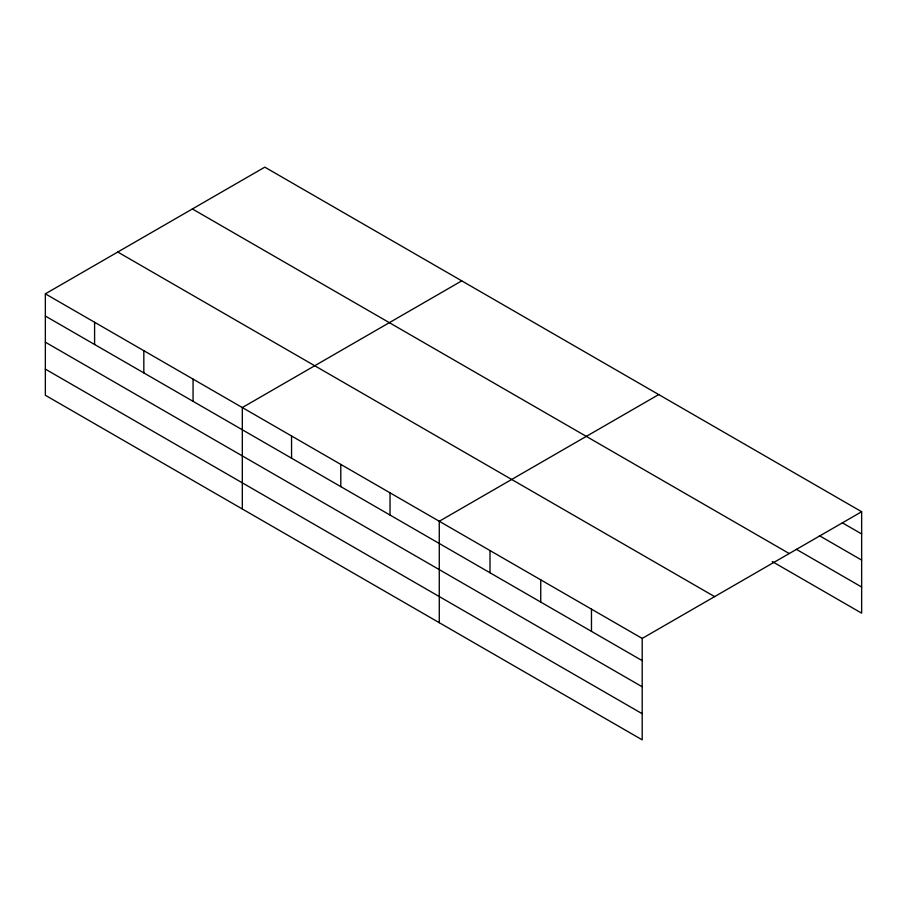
<?xml version="1.0" encoding="UTF-8"?>
<svg xmlns="http://www.w3.org/2000/svg" width="907" height="907" viewBox="0 0 907 907"><rect width="100%" height="100%" fill="white"/><g stroke="black" fill="none" stroke-linecap="round" stroke-linejoin="round"><path stroke-width="1.36" d="M642.201 686.78L642.201 638.426L45.35 293.834L45.35 395.271L642.201 739.851L642.201 686.78L45.35 342.188M772.265 561.558L861.65 613.166L861.65 511.729L264.799 167.149L45.35 293.834M461.754 280.864L242.316 407.549L242.316 508.986M658.72 394.579L439.271 521.264L439.271 622.701M642.201 638.426L861.65 511.729M842.32 522.795L861.65 533.951M819.372 535.686L861.65 560.084M796.425 549.359L861.65 587.022M192.375 208.95L789.237 553.542M117.763 252.033L714.625 596.625M45.35 316.055L642.201 660.647M45.35 369.126L642.201 713.718M591.477 609.141L591.477 631.351M540.742 579.845L540.742 602.067M490.007 550.56L490.007 572.77M390.033 492.841L390.033 515.051M340.794 464.407L340.794 486.628M291.555 435.984L291.555 458.194M193.066 379.126L193.066 401.336M143.828 350.692L143.828 372.913M94.589 322.268L94.589 344.479"/></g></svg>
